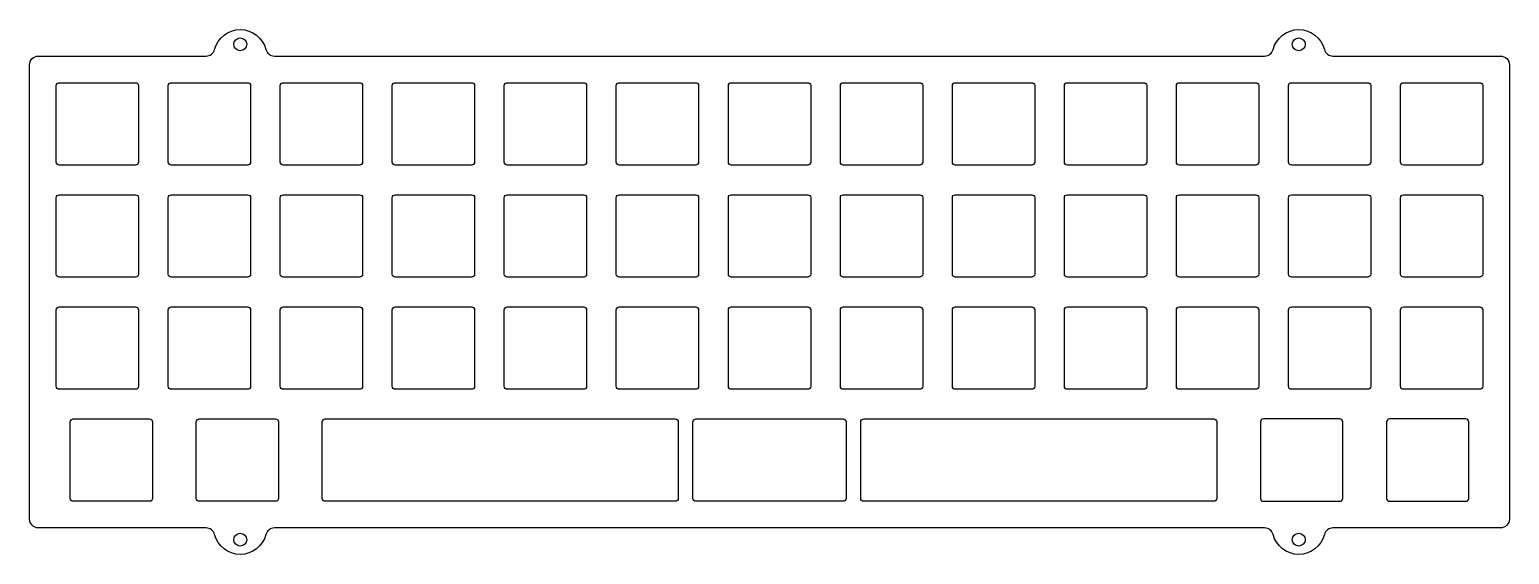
# Model space of a CAD drawing. Header units: millimetres. Extents: x 6 to 258, y 24 to 114.
import ezdxf

# ---------------------------------------------------------------- set-up
doc = ezdxf.new("R2010")
doc.units = ezdxf.units.MM
doc.layers.get('0').update_dxf_attribs({"linetype": 'CONTINUOUS'})

msp = doc.modelspace()

# ---------------------------------------------------------------- linework, layer by layer
for points in [[(37.58, 110.18, -0.774597), (46.3, 110.18, 0.341999), (47.75, 109.06), (216.13, 109.06, 0.341999), (217.58, 110.18, -0.774597), (226.3, 110.18, 0.341999), (227.75, 109.06), (256.26, 109.06, -0.414214), (257.76, 107.56), (257.76, 30.36, -0.414214), (256.26, 28.86), (227.75, 28.86, 0.341999), (226.3, 27.73, -0.774597), (217.58, 27.73, 0.341999), (216.13, 28.86), (47.75, 28.86, 0.341999), (46.3, 27.73, -0.774597), (37.58, 27.73, 0.341999), (36.13, 28.86), (7.61, 28.86, -0.414214), (6.11, 30.36), (6.11, 107.56, -0.414214), (7.61, 109.06), (36.13, 109.06, 0.341999)], [(24.64, 91.03, -0.414214), (24.14, 90.53), (11.14, 90.53, -0.414214), (10.64, 91.03), (10.64, 104.03, -0.414214), (11.14, 104.53), (24.14, 104.53, -0.414214), (24.64, 104.03)], [(30.19, 90.53, -0.414214), (29.69, 91.03), (29.69, 104.03, -0.414214), (30.19, 104.53), (43.19, 104.53, -0.414214), (43.69, 104.03), (43.69, 91.03, -0.414214), (43.19, 90.53)], [(49.24, 90.53, -0.414214), (48.74, 91.03), (48.74, 104.03, -0.414214), (49.24, 104.53), (62.24, 104.53, -0.414214), (62.74, 104.03), (62.74, 91.03, -0.414214), (62.24, 90.53)], [(81.29, 90.53), (68.29, 90.53, -0.414214), (67.79, 91.03), (67.79, 104.03, -0.414214), (68.29, 104.53), (81.29, 104.53, -0.414214), (81.79, 104.03), (81.79, 91.03, -0.414214)], [(86.84, 104.03, -0.414214), (87.34, 104.53), (100.34, 104.53, -0.414214), (100.84, 104.03), (100.84, 91.03, -0.414214), (100.34, 90.53), (87.34, 90.53, -0.414214), (86.84, 91.03)], [(106.39, 90.53, -0.414214), (105.89, 91.03), (105.89, 104.03, -0.414214), (106.39, 104.53), (119.39, 104.53, -0.414214), (119.89, 104.03), (119.89, 91.03, -0.414214), (119.39, 90.53)], [(125.44, 90.53, -0.414214), (124.94, 91.03), (124.94, 104.03, -0.414214), (125.44, 104.53), (138.44, 104.53, -0.414214), (138.94, 104.03), (138.94, 91.03, -0.414214), (138.44, 90.53)], [(157.49, 90.53), (144.49, 90.53, -0.414214), (143.99, 91.03), (143.99, 104.03, -0.414214), (144.49, 104.53), (157.49, 104.53, -0.414214), (157.99, 104.03), (157.99, 91.03, -0.414214)], [(163.04, 104.03, -0.414214), (163.54, 104.53), (176.54, 104.53, -0.414214), (177.04, 104.03), (177.04, 91.03, -0.414214), (176.54, 90.53), (163.54, 90.53, -0.414214), (163.04, 91.03)], [(195.59, 104.53, -0.414214), (196.09, 104.03), (196.09, 91.03, -0.414214), (195.59, 90.53), (182.59, 90.53, -0.414214), (182.09, 91.03), (182.09, 104.03, -0.414214), (182.59, 104.53)], [(214.64, 104.53, -0.414214), (215.14, 104.03), (215.14, 91.03, -0.414214), (214.64, 90.53), (201.64, 90.53, -0.414214), (201.14, 91.03), (201.14, 104.03, -0.414214), (201.64, 104.53)], [(220.19, 91.03), (220.19, 104.03, -0.414214), (220.69, 104.53), (233.69, 104.53, -0.414214), (234.19, 104.03), (234.19, 91.03, -0.414214), (233.69, 90.53), (220.69, 90.53, -0.414214)], [(239.24, 104.03, -0.414214), (239.74, 104.53), (252.74, 104.53, -0.414214), (253.24, 104.03), (253.24, 91.03, -0.414214), (252.74, 90.53), (239.74, 90.53, -0.414214), (239.24, 91.03)], [(11.14, 71.48, -0.414214), (10.64, 71.98), (10.64, 84.98, -0.414214), (11.14, 85.48), (24.14, 85.48, -0.414214), (24.64, 84.98), (24.64, 71.98, -0.414214), (24.14, 71.48)], [(43.19, 85.48, -0.414214), (43.69, 84.98), (43.69, 71.98, -0.414214), (43.19, 71.48), (30.19, 71.48, -0.414214), (29.69, 71.98), (29.69, 84.98, -0.414214), (30.19, 85.48)], [(48.74, 84.98, -0.414214), (49.24, 85.48), (62.24, 85.48, -0.414214), (62.74, 84.98), (62.74, 71.98, -0.414214), (62.24, 71.48), (49.24, 71.48, -0.414214), (48.74, 71.98)], [(67.79, 84.98, -0.414214), (68.29, 85.48), (81.29, 85.48, -0.414214), (81.79, 84.98), (81.79, 71.98, -0.414214), (81.29, 71.48), (68.29, 71.48, -0.414214), (67.79, 71.98)], [(100.84, 71.98, -0.414214), (100.34, 71.48), (87.34, 71.48, -0.414214), (86.84, 71.98), (86.84, 84.98, -0.414214), (87.34, 85.48), (100.34, 85.48, -0.414214), (100.84, 84.98)], [(105.89, 84.98, -0.414214), (106.39, 85.48), (119.39, 85.48, -0.414214), (119.89, 84.98), (119.89, 71.98, -0.414214), (119.39, 71.48), (106.39, 71.48, -0.414214), (105.89, 71.98)], [(125.44, 85.48), (138.44, 85.48, -0.414214), (138.94, 84.98), (138.94, 71.98, -0.414214), (138.44, 71.48), (125.44, 71.48, -0.414214), (124.94, 71.98), (124.94, 84.98, -0.414214)], [(143.99, 84.98, -0.414214), (144.49, 85.48), (157.49, 85.48, -0.414214), (157.99, 84.98), (157.99, 71.98, -0.414214), (157.49, 71.48), (144.49, 71.48, -0.414214), (143.99, 71.98)], [(176.54, 71.48), (163.54, 71.48, -0.414214), (163.04, 71.98), (163.04, 84.98, -0.414214), (163.54, 85.48), (176.54, 85.48, -0.414214), (177.04, 84.98), (177.04, 71.98, -0.414214)], [(196.09, 71.98, -0.414214), (195.59, 71.48), (182.59, 71.48, -0.414214), (182.09, 71.98), (182.09, 84.98, -0.414214), (182.59, 85.48), (195.59, 85.48, -0.414214), (196.09, 84.98)], [(215.14, 84.98), (215.14, 71.98, -0.414214), (214.64, 71.48), (201.64, 71.48, -0.414214), (201.14, 71.98), (201.14, 84.98, -0.414214), (201.64, 85.48), (214.64, 85.48, -0.414214)], [(220.19, 71.98), (220.19, 84.98, -0.414214), (220.69, 85.48), (233.69, 85.48, -0.414214), (234.19, 84.98), (234.19, 71.98, -0.414214), (233.69, 71.48), (220.69, 71.48, -0.414214)], [(239.74, 71.48, -0.414214), (239.24, 71.98), (239.24, 84.98, -0.414214), (239.74, 85.48), (252.74, 85.48, -0.414214), (253.24, 84.98), (253.24, 71.98, -0.414214), (252.74, 71.48)], [(10.64, 65.93, -0.414214), (11.14, 66.43), (24.14, 66.43, -0.414214), (24.64, 65.93), (24.64, 52.93, -0.414214), (24.14, 52.43), (11.14, 52.43, -0.414214), (10.64, 52.93)], [(43.69, 65.93), (43.69, 52.93, -0.414214), (43.19, 52.43), (30.19, 52.43, -0.414214), (29.69, 52.93), (29.69, 65.93, -0.414214), (30.19, 66.43), (43.19, 66.43, -0.414214)], [(62.24, 66.43, -0.414214), (62.74, 65.93), (62.74, 52.93, -0.414214), (62.24, 52.43), (49.24, 52.43, -0.414214), (48.74, 52.93), (48.74, 65.93, -0.414214), (49.24, 66.43)], [(81.79, 52.93, -0.414214), (81.29, 52.43), (68.29, 52.43, -0.414214), (67.79, 52.93), (67.79, 65.93, -0.414214), (68.29, 66.43), (81.29, 66.43, -0.414214), (81.79, 65.93)], [(100.84, 52.93, -0.414214), (100.34, 52.43), (87.34, 52.43, -0.414214), (86.84, 52.93), (86.84, 65.93, -0.414214), (87.34, 66.43), (100.34, 66.43, -0.414214), (100.84, 65.93)], [(106.39, 52.43, -0.414214), (105.89, 52.93), (105.89, 65.93, -0.414214), (106.39, 66.43), (119.39, 66.43, -0.414214), (119.89, 65.93), (119.89, 52.93, -0.414214), (119.39, 52.43)], [(124.94, 65.93, -0.414214), (125.44, 66.43), (138.44, 66.43, -0.414214), (138.94, 65.93), (138.94, 52.93, -0.414214), (138.44, 52.43), (125.44, 52.43, -0.414214), (124.94, 52.93)], [(143.99, 52.93), (143.99, 65.93, -0.414214), (144.49, 66.43), (157.49, 66.43, -0.414214), (157.99, 65.93), (157.99, 52.93, -0.414214), (157.49, 52.43), (144.49, 52.43, -0.414214)], [(163.54, 66.43), (176.54, 66.43, -0.414214), (177.04, 65.93), (177.04, 52.93, -0.414214), (176.54, 52.43), (163.54, 52.43, -0.414214), (163.04, 52.93), (163.04, 65.93, -0.414214)], [(182.59, 52.43, -0.414214), (182.09, 52.93), (182.09, 65.93, -0.414214), (182.59, 66.43), (195.59, 66.43, -0.414214), (196.09, 65.93), (196.09, 52.93, -0.414214), (195.59, 52.43)], [(201.14, 65.93, -0.414214), (201.64, 66.43), (214.64, 66.43, -0.414214), (215.14, 65.93), (215.14, 52.93, -0.414214), (214.64, 52.43), (201.64, 52.43, -0.414214), (201.14, 52.93)], [(220.19, 52.93), (220.19, 65.93, -0.414214), (220.69, 66.43), (233.69, 66.43, -0.414214), (234.19, 65.93), (234.19, 52.93, -0.414214), (233.69, 52.43), (220.69, 52.43, -0.414214)], [(252.74, 52.43), (239.74, 52.43, -0.414214), (239.24, 52.93), (239.24, 65.93, -0.414214), (239.74, 66.43), (252.74, 66.43, -0.414214), (253.24, 65.93), (253.24, 52.93, -0.414214)], [(26.52, 47.38, -0.414214), (27.02, 46.88), (27.02, 33.88, -0.414214), (26.52, 33.38), (13.52, 33.38, -0.414214), (13.02, 33.88), (13.02, 46.88, -0.414214), (13.52, 47.38)], [(34.45, 33.88), (34.45, 46.88, -0.414214), (34.95, 47.38), (47.95, 47.38, -0.414214), (48.45, 46.88), (48.45, 33.88, -0.414214), (47.95, 33.38), (34.95, 33.38, -0.414214)], [(58.76, 47.38), (69.38, 47.38), (96.86, 47.38), (107.48, 47.38), (115.92, 47.38, -0.414214), (116.42, 46.88), (116.42, 33.88, -0.414214), (115.92, 33.38), (107.48, 33.38), (96.86, 33.38), (71.29, 33.38), (69.38, 33.38), (58.76, 33.38), (56.38, 33.38, -0.414214), (55.88, 33.88), (55.88, 46.88, -0.414214), (56.38, 47.38)], [(137.96, 33.38), (125.91, 33.38), (119.41, 33.38, -0.414214), (118.91, 33.88), (118.91, 46.88, -0.414214), (119.41, 47.38), (144.46, 47.38, -0.414214), (144.96, 46.88), (144.96, 33.88, -0.414214), (144.46, 33.38)], [(156.4, 33.38), (147.96, 33.38, -0.414214), (147.46, 33.88), (147.46, 46.88, -0.414214), (147.96, 47.38), (156.4, 47.38), (167.01, 47.38), (194.5, 47.38), (205.11, 47.38), (207.5, 47.38, -0.414214), (208, 46.88), (208, 33.88, -0.414214), (207.5, 33.38), (205.11, 33.38), (194.5, 33.38), (192.59, 33.38), (167.01, 33.38)], [(228.93, 47.38), (215.93, 47.38, 0.414214), (215.43, 46.88), (215.43, 33.88, 0.414214), (215.93, 33.38), (228.93, 33.38, 0.414214), (229.43, 33.88), (229.43, 46.88, 0.414214)], [(236.86, 46.88), (236.86, 33.88, 0.414214), (237.36, 33.38), (250.36, 33.38, 0.414214), (250.86, 33.88), (250.86, 46.88, 0.414214), (250.36, 47.38), (237.36, 47.38, 0.414214)]]:
    msp.add_lwpolyline(points, format="xyb", close=True)
for centre in [(41.94, 111.06), (221.94, 111.06), (41.94, 26.86), (221.94, 26.86)]:
    msp.add_circle(centre, 1.1)

doc.saveas('drawing.dxf')
